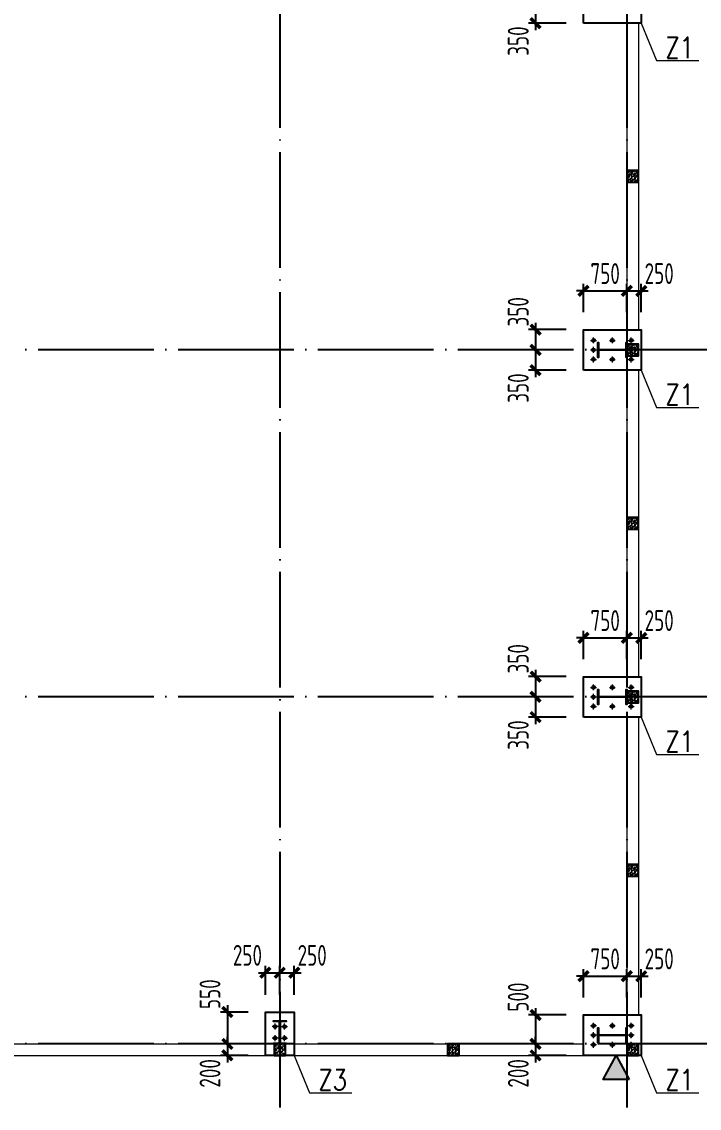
# Model space of a CAD drawing. Extents: x -1389621 to 57380, y -92505 to 283644.
# Drawn here: x -420404 to -408690, y 75953 to 94742 of the extents above; entities that cross this region are included whole.
import ezdxf
from ezdxf.enums import TextEntityAlignment as Align

# ---------------------------------------------------------------- set-up
doc = ezdxf.new("R2010")
doc.units = 0
doc.header["$LTSCALE"] = 100
doc.header["$MEASUREMENT"] = 0
doc.linetypes.add('CENTERX2', pattern=[101.6, 63.5, -12.7, 12.7, -12.7])
doc.linetypes.add('DOTE', pattern=[2.42, 2, -0.2, 0.02, -0.2])
doc.layers.get('0').update_dxf_attribs({"linetype": 'CONTINUOUS'})
doc.layers.get('Defpoints').update_dxf_attribs({"linetype": 'CONTINUOUS'})
for name, color, linetype in [('11000', 4, 'CONTINUOUS'), ('52', 2, 'CONTINUOUS'), ('708', 2, 'CONTINUOUS'), ('DIM', 3, 'CONTINUOUS'), ('DOTE', 1, 'DOTE'), ('PUB_DIM', 3, 'CONTINUOUS'), ('基础', 41, 'CONTINUOUS'), ('柱子', 3, 'CONTINUOUS'), ('短柱', 2, 'CONTINUOUS')]:
    doc.layers.add(name, color=color, linetype=linetype)
for name, color, linetype, lineweight in [('HATCH', 254, 'CONTINUOUS', 0), ('PUB_TEXT', 7, 'CONTINUOUS', 15), ('轴线', 1, 'CENTERX2', 13)]:
    doc.layers.add(name, color=color, linetype=linetype, lineweight=lineweight)
doc.styles.add('hztxt', font='txt', dxfattribs={"width": 0.7, "height": 10, "bigfont": 'hztxt.shx'})
doc.styles.add('TSSD_Dimension', font='tssdeng.shx', dxfattribs={"width": 0.7, "bigfont": 'hztxt.shx'})
doc.dimstyles.new('TSSD_100_100', dxfattribs={"dimtxt": 300, "dimasz": 100, "dimexe": 100, "dimexo": 250, "dimgap": 100, "dimtad": 1, "dimdec": 0, "dimzin": 0, "dimdsep": 46, "dimtxsty": 'TSSD_Dimension', "dimblk": 'ARCHTICK', "dimblk1": 'ARCHTICK', "dimblk2": 'ARCHTICK', "dimcen": 0, "dimdle": 100, "dimclrt": 7, "dimadec": 0, "dimazin": 0, "dimtfac": 1, "dimtdec": 0, "dimtix": 1, "dimtmove": 2, "dimatfit": 3, "dimfxl": 0, "dimtolj": 1, "dimtzin": 0, "dimarcsym": 0})

# ---------------------------------------------------------------- blocks, each defined once
blk = doc.blocks.new('A$C79C65598')
at = {"layer": 'HATCH'}
h = blk.add_hatch(dxfattribs=at)
h.set_pattern_fill('ARMORED', color=256, scale=10, style=0)
h.set_pattern_definition([(50, (662996.94, 48026.137), (71.726018, -6.2752135), [7.5, -82.5]), (355, (662996.94, 48026.14), (-13.875133, 75.219213), [6, -66]), (100.4514, (663002.915, 48025.614), (57.850938, 68.943954), [6.374019, -70.114211]), (46.1842, (662996.94, 48046.14), (106.724105, -16.551901), [11.25, -123.75]), (96.6356, (663005.83, 48044.76), (93.46627, 97.411787), [9.561029, -105.1713]), (351.1842, (662996.94, 48046.14), (93.466195, 97.41186), [9, -99]), (21, (663006.94, 48041.137), (59.690705, -40.261889), [7.5, -82.5]), (326, (663006.94, 48041.14), (24.331533, 72.5150045), [6, -66]), (71.4514, (663011.91, 48037.78), (84.022263, 32.25305), [6.374019, -70.114211]), (37.5, (662996.938, 48026.137), (1.2159855, 33.2893854), [0, -65.2, 0, -67, 0, -66.25]), (7.5, (662996.938, 48026.137), (26.3069537, 39.4411712), [0, -38.2, 0, -63.7, 0, -25.25]), (327.5, (662974.638, 48026.137), (53.3822436, -2.2554872), [0, -25, 0, -78, 0, -103.5]), (317.5, (662964.64, 48026.137), (58.318617, 10.0104982), [0, -32.5, 0, -51.8, 0, -73.5]), (45, (662996.94, 48026.137), (-35.355339, 35.355339), [])])
h.paths.add_polyline_path([(35800, 15100), (36000, 15100), (36000, 15300), (35800, 15300)])
h = blk.add_hatch(dxfattribs=at)
h.set_pattern_fill('ARMORED', color=256, scale=10, style=0)
h.set_pattern_definition([(50, (662996.94, 45026.137), (71.726018, -6.2752135), [7.5, -82.5]), (355, (662996.94, 45026.14), (-13.875133, 75.219213), [6, -66]), (100.4514, (663002.915, 45025.614), (57.850938, 68.943954), [6.374019, -70.114211]), (46.1842, (662996.94, 45046.14), (106.724105, -16.551901), [11.25, -123.75]), (96.6356, (663005.83, 45044.76), (93.46627, 97.411787), [9.561029, -105.1713]), (351.1842, (662996.94, 45046.14), (93.466195, 97.41186), [9, -99]), (21, (663006.94, 45041.137), (59.690705, -40.261889), [7.5, -82.5]), (326, (663006.94, 45041.14), (24.331533, 72.5150045), [6, -66]), (71.4514, (663011.91, 45037.78), (84.022263, 32.25305), [6.374019, -70.114211]), (37.5, (662996.938, 45026.137), (1.2159855, 33.2893854), [0, -65.2, 0, -67, 0, -66.25]), (7.5, (662996.938, 45026.137), (26.3069537, 39.4411712), [0, -38.2, 0, -63.7, 0, -25.25]), (327.5, (662974.638, 45026.137), (53.3822436, -2.2554872), [0, -25, 0, -78, 0, -103.5]), (317.5, (662964.64, 45026.137), (58.318617, 10.0104982), [0, -32.5, 0, -51.8, 0, -73.5]), (45, (662996.94, 45026.137), (-35.355339, 35.355339), [])])
h.paths.add_polyline_path([(35800, 12100), (36000, 12100), (36000, 12300), (35800, 12300)])
h = blk.add_hatch(dxfattribs=at)
h.set_pattern_fill('ARMORED', color=256, scale=10, style=0)
h.set_pattern_definition([(50, (662996.94, 42026.137), (71.726018, -6.2752135), [7.5, -82.5]), (355, (662996.94, 42026.14), (-13.875133, 75.219213), [6, -66]), (100.4514, (663002.915, 42025.614), (57.850938, 68.943954), [6.374019, -70.114211]), (46.1842, (662996.94, 42046.14), (106.724105, -16.551901), [11.25, -123.75]), (96.6356, (663005.83, 42044.76), (93.46627, 97.411787), [9.561029, -105.1713]), (351.1842, (662996.94, 42046.14), (93.466195, 97.41186), [9, -99]), (21, (663006.94, 42041.137), (59.690705, -40.261889), [7.5, -82.5]), (326, (663006.94, 42041.14), (24.331533, 72.5150045), [6, -66]), (71.4514, (663011.91, 42037.78), (84.022263, 32.25305), [6.374019, -70.114211]), (37.5, (662996.938, 42026.137), (1.2159855, 33.2893854), [0, -65.2, 0, -67, 0, -66.25]), (7.5, (662996.938, 42026.137), (26.3069537, 39.4411712), [0, -38.2, 0, -63.7, 0, -25.25]), (327.5, (662974.638, 42026.137), (53.3822436, -2.2554872), [0, -25, 0, -78, 0, -103.5]), (317.5, (662964.64, 42026.137), (58.318617, 10.0104982), [0, -32.5, 0, -51.8, 0, -73.5]), (45, (662996.94, 42026.137), (-35.355339, 35.355339), [])])
h.paths.add_polyline_path([(35800, 9100), (36000, 9100), (36000, 9300), (35800, 9300)])
h = blk.add_hatch(dxfattribs=at)
h.set_pattern_fill('ARMORED', color=256, scale=10, style=0)
h.set_pattern_definition([(50, (662996.94, 39026.137), (71.726018, -6.2752135), [7.5, -82.5]), (355, (662996.94, 39026.14), (-13.875133, 75.219213), [6, -66]), (100.4514, (663002.915, 39025.614), (57.850938, 68.943954), [6.374019, -70.114211]), (46.1842, (662996.94, 39046.14), (106.724105, -16.551901), [11.25, -123.75]), (96.6356, (663005.83, 39044.76), (93.46627, 97.411787), [9.561029, -105.1713]), (351.1842, (662996.94, 39046.14), (93.466195, 97.41186), [9, -99]), (21, (663006.94, 39041.137), (59.690705, -40.261889), [7.5, -82.5]), (326, (663006.94, 39041.14), (24.331533, 72.5150045), [6, -66]), (71.4514, (663011.91, 39037.78), (84.022263, 32.25305), [6.374019, -70.114211]), (37.5, (662996.938, 39026.137), (1.2159855, 33.2893854), [0, -65.2, 0, -67, 0, -66.25]), (7.5, (662996.938, 39026.137), (26.3069537, 39.4411712), [0, -38.2, 0, -63.7, 0, -25.25]), (327.5, (662974.638, 39026.137), (53.3822436, -2.2554872), [0, -25, 0, -78, 0, -103.5]), (317.5, (662964.64, 39026.137), (58.318617, 10.0104982), [0, -32.5, 0, -51.8, 0, -73.5]), (45, (662996.94, 39026.137), (-35.355339, 35.355339), [])])
h.paths.add_polyline_path([(35800, 6100), (36000, 6100), (36000, 6300), (35800, 6300)])
h = blk.add_hatch(dxfattribs=at)
h.set_pattern_fill('ARMORED', color=256, scale=10, style=0)
h.set_pattern_definition([(50, (662996.94, 36026.137), (71.726018, -6.2752135), [7.5, -82.5]), (355, (662996.94, 36026.14), (-13.875133, 75.219213), [6, -66]), (100.4514, (663002.915, 36025.614), (57.850938, 68.943954), [6.374019, -70.114211]), (46.1842, (662996.94, 36046.14), (106.724105, -16.551901), [11.25, -123.75]), (96.6356, (663005.83, 36044.76), (93.46627, 97.411787), [9.561029, -105.1713]), (351.1842, (662996.94, 36046.14), (93.466195, 97.41186), [9, -99]), (21, (663006.94, 36041.137), (59.690705, -40.261889), [7.5, -82.5]), (326, (663006.94, 36041.14), (24.331533, 72.5150045), [6, -66]), (71.4514, (663011.91, 36037.78), (84.022263, 32.25305), [6.374019, -70.114211]), (37.5, (662996.938, 36026.137), (1.2159855, 33.2893854), [0, -65.2, 0, -67, 0, -66.25]), (7.5, (662996.938, 36026.137), (26.3069537, 39.4411712), [0, -38.2, 0, -63.7, 0, -25.25]), (327.5, (662974.638, 36026.137), (53.3822436, -2.2554872), [0, -25, 0, -78, 0, -103.5]), (317.5, (662964.64, 36026.137), (58.318617, 10.0104982), [0, -32.5, 0, -51.8, 0, -73.5]), (45, (662996.94, 36026.137), (-35.355339, 35.355339), [])])
h.paths.add_polyline_path([(35800, 3100), (36000, 3100), (36000, 3300), (35800, 3300)])
h = blk.add_hatch(dxfattribs=at)
h.set_pattern_fill('ARMORED', color=256, scale=10, style=0)
h.set_pattern_definition([(50, (656896.94, 32926.137), (71.726018, -6.2752135), [7.5, -82.5]), (355, (656896.94, 32926.14), (-13.875133, 75.219213), [6, -66]), (100.4514, (656902.915, 32925.614), (57.850938, 68.943954), [6.374019, -70.114211]), (46.1842, (656896.94, 32946.14), (106.724105, -16.551901), [11.25, -123.75]), (96.6356, (656905.83, 32944.76), (93.46627, 97.411787), [9.561029, -105.1713]), (351.1842, (656896.94, 32946.14), (93.466195, 97.41186), [9, -99]), (21, (656906.94, 32941.137), (59.690705, -40.261889), [7.5, -82.5]), (326, (656906.94, 32941.14), (24.331533, 72.5150045), [6, -66]), (71.4514, (656911.91, 32937.78), (84.022263, 32.25305), [6.374019, -70.114211]), (37.5, (656896.938, 32926.137), (1.2159855, 33.2893854), [0, -65.2, 0, -67, 0, -66.25]), (7.5, (656896.938, 32926.137), (26.3069537, 39.4411712), [0, -38.2, 0, -63.7, 0, -25.25]), (327.5, (656874.638, 32926.137), (53.3822436, -2.2554872), [0, -25, 0, -78, 0, -103.5]), (317.5, (656864.64, 32926.137), (58.318617, 10.0104982), [0, -32.5, 0, -51.8, 0, -73.5]), (45, (656896.94, 32926.137), (-35.355339, 35.355339), [])])
h.paths.add_polyline_path([(29700, 0), (29900, 0), (29900, 200), (29700, 200)])
h = blk.add_hatch(dxfattribs=at)
h.set_pattern_fill('ARMORED', color=256, scale=10, style=0)
h.set_pattern_definition([(50, (659896.94, 32926.137), (71.726018, -6.2752135), [7.5, -82.5]), (355, (659896.94, 32926.14), (-13.875133, 75.219213), [6, -66]), (100.4514, (659902.915, 32925.614), (57.850938, 68.943954), [6.374019, -70.114211]), (46.1842, (659896.94, 32946.14), (106.724105, -16.551901), [11.25, -123.75]), (96.6356, (659905.83, 32944.76), (93.46627, 97.411787), [9.561029, -105.1713]), (351.1842, (659896.94, 32946.14), (93.466195, 97.41186), [9, -99]), (21, (659906.94, 32941.137), (59.690705, -40.261889), [7.5, -82.5]), (326, (659906.94, 32941.14), (24.331533, 72.5150045), [6, -66]), (71.4514, (659911.91, 32937.78), (84.022263, 32.25305), [6.374019, -70.114211]), (37.5, (659896.938, 32926.137), (1.2159855, 33.2893854), [0, -65.2, 0, -67, 0, -66.25]), (7.5, (659896.938, 32926.137), (26.3069537, 39.4411712), [0, -38.2, 0, -63.7, 0, -25.25]), (327.5, (659874.638, 32926.137), (53.3822436, -2.2554872), [0, -25, 0, -78, 0, -103.5]), (317.5, (659864.64, 32926.137), (58.318617, 10.0104982), [0, -32.5, 0, -51.8, 0, -73.5]), (45, (659896.94, 32926.137), (-35.355339, 35.355339), [])])
h.paths.add_polyline_path([(32700, 0), (32900, 0), (32900, 200), (32700, 200)])
h = blk.add_hatch(dxfattribs=at)
h.set_pattern_fill('ARMORED', color=256, scale=10, style=0)
h.set_pattern_definition([(50, (662996.94, 32926.137), (71.726018, -6.2752135), [7.5, -82.5]), (355, (662996.94, 32926.14), (-13.875133, 75.219213), [6, -66]), (100.4514, (663002.915, 32925.614), (57.850938, 68.943954), [6.374019, -70.114211]), (46.1842, (662996.94, 32946.14), (106.724105, -16.551901), [11.25, -123.75]), (96.6356, (663005.83, 32944.76), (93.46627, 97.411787), [9.561029, -105.1713]), (351.1842, (662996.94, 32946.14), (93.466195, 97.41186), [9, -99]), (21, (663006.94, 32941.137), (59.690705, -40.261889), [7.5, -82.5]), (326, (663006.94, 32941.14), (24.331533, 72.5150045), [6, -66]), (71.4514, (663011.91, 32937.78), (84.022263, 32.25305), [6.374019, -70.114211]), (37.5, (662996.938, 32926.137), (1.2159855, 33.2893854), [0, -65.2, 0, -67, 0, -66.25]), (7.5, (662996.938, 32926.137), (26.3069537, 39.4411712), [0, -38.2, 0, -63.7, 0, -25.25]), (327.5, (662974.638, 32926.137), (53.3822436, -2.2554872), [0, -25, 0, -78, 0, -103.5]), (317.5, (662964.64, 32926.137), (58.318617, 10.0104982), [0, -32.5, 0, -51.8, 0, -73.5]), (45, (662996.94, 32926.137), (-35.355339, 35.355339), [])])
h.paths.add_polyline_path([(35800, 0), (36000, 0), (36000, 200), (35800, 200)])
at = {"layer": '708'}
for points in [[(35800, 15100), (36000, 15100), (36000, 15300), (35800, 15300)], [(35800, 12100), (36000, 12100), (36000, 12300), (35800, 12300)], [(35800, 9100), (36000, 9100), (36000, 9300), (35800, 9300)], [(35800, 6100), (36000, 6100), (36000, 6300), (35800, 6300)], [(35800, 3100), (36000, 3100), (36000, 3300), (35800, 3300)], [(29700, 0), (29900, 0), (29900, 200), (29700, 200)], [(32700, 0), (32900, 0), (32900, 200), (32700, 200)], [(35800, 0), (36000, 0), (36000, 200), (35800, 200)]]:
    blk.add_lwpolyline(points, close=True, dxfattribs=at)
blk = doc.blocks.new('_ArchTick')
at = {"color": 0, "linetype": 'ByBlock'}
blk.add_lwpolyline([(-0.71, -0.71, 0.5, 0.5, 0), (0.71, 0.71, 0.5, 0.5, 0)], format="xyseb", dxfattribs=at)
blk = doc.blocks.new('*D1902')
at = {"layer": 'Defpoints', "color": 0, "ltscale": 100}
for p in [(-416192, 77617), (-416849, 77067), (-416192, 77067)]:
    blk.add_point(p, dxfattribs=at)
at = {"layer": 'DIM', "color": 0, "lineweight": -2, "ltscale": 100}
for p, q in [((-416492, 77617), (-416969, 77617)), ((-416849, 77737), (-416849, 76947)), ((-416492, 77067), (-416969, 77067))]:
    blk.add_line(p, q, dxfattribs=at)
at = {"layer": 'DIM', "color": 0, "lineweight": -2, "ltscale": 100, "xscale": 120, "yscale": 120, "zscale": 120}
for p, rotation in [((-416849, 77617), 90), ((-416849, 77067), 270)]:
    blk.add_blockref('_ArchTick', p, dxfattribs=dict(at, rotation=rotation))
at = {"layer": 'DIM', "color": 7, "ltscale": 100, "insert": (-417149, 77926), "char_height": 360, "attachment_point": 5, "rotation": 90, "style": 'TSSD_Dimension'}
blk.add_mtext('\\A1;550', dxfattribs=at)
blk = doc.blocks.new('*D1903')
at = {"layer": 'Defpoints', "color": 0, "ltscale": 100}
for p in [(-415692, 78298), (-415942, 77617), (-415692, 77617)]:
    blk.add_point(p, dxfattribs=at)
at = {"layer": 'DIM', "color": 0, "lineweight": -2, "ltscale": 100}
for p, q in [((-415942, 77917), (-415942, 78418)), ((-415692, 77917), (-415692, 78418)), ((-416062, 78298), (-415572, 78298))]:
    blk.add_line(p, q, dxfattribs=at)
at = {"layer": 'DIM', "color": 0, "lineweight": -2, "ltscale": 100, "xscale": 120, "yscale": 120, "zscale": 120, "rotation": 180}
blk.add_blockref('_ArchTick', (-415942, 78298), dxfattribs=at)
at = {"layer": 'DIM', "color": 0, "lineweight": -2, "ltscale": 100, "xscale": 120, "yscale": 120, "zscale": 120}
blk.add_blockref('_ArchTick', (-415692, 78298), dxfattribs=at)
at = {"layer": 'DIM', "color": 7, "ltscale": 100, "insert": (-415383, 78598), "char_height": 360, "attachment_point": 5, "style": 'TSSD_Dimension'}
blk.add_mtext('\\A1;250', dxfattribs=at)
blk = doc.blocks.new('*D1904')
at = {"layer": 'Defpoints', "color": 0, "ltscale": 100}
for p in [(-415942, 78298), (-416192, 77617), (-415942, 77617)]:
    blk.add_point(p, dxfattribs=at)
at = {"layer": 'DIM', "color": 0, "lineweight": -2, "ltscale": 100}
for p, q in [((-416192, 77917), (-416192, 78418)), ((-415942, 77917), (-415942, 78418)), ((-416312, 78298), (-415822, 78298))]:
    blk.add_line(p, q, dxfattribs=at)
at = {"layer": 'DIM', "color": 0, "lineweight": -2, "ltscale": 100, "xscale": 120, "yscale": 120, "zscale": 120, "rotation": 180}
blk.add_blockref('_ArchTick', (-416192, 78298), dxfattribs=at)
at = {"layer": 'DIM', "color": 0, "lineweight": -2, "ltscale": 100, "xscale": 120, "yscale": 120, "zscale": 120}
blk.add_blockref('_ArchTick', (-415942, 78298), dxfattribs=at)
at = {"layer": 'DIM', "color": 7, "ltscale": 100, "insert": (-416502, 78598), "char_height": 360, "attachment_point": 5, "style": 'TSSD_Dimension'}
blk.add_mtext('\\A1;250', dxfattribs=at)
blk = doc.blocks.new('*D1905')
at = {"layer": 'Defpoints', "color": 0, "ltscale": 100}
for p in [(-416192, 77067), (-416849, 76867), (-416192, 76867)]:
    blk.add_point(p, dxfattribs=at)
at = {"layer": 'DIM', "color": 0, "lineweight": -2, "ltscale": 100}
for p, q in [((-416492, 77067), (-416969, 77067)), ((-416849, 77067), (-416849, 77187)), ((-416849, 77067), (-416849, 76867)), ((-416492, 76867), (-416969, 76867)), ((-416849, 76867), (-416849, 76747))]:
    blk.add_line(p, q, dxfattribs=at)
at = {"layer": 'DIM', "color": 0, "lineweight": -2, "ltscale": 100, "xscale": 120, "yscale": 120, "zscale": 120}
for p, rotation in [((-416849, 77067), 270), ((-416849, 76867), 90)]:
    blk.add_blockref('_ArchTick', p, dxfattribs=dict(at, rotation=rotation))
at = {"layer": 'DIM', "color": 7, "ltscale": 100, "insert": (-417149, 76557), "char_height": 360, "attachment_point": 5, "rotation": 90, "style": 'TSSD_Dimension'}
blk.add_mtext('\\A1;200', dxfattribs=at)
blk = doc.blocks.new('*D1906')
at = {"layer": 'Defpoints', "color": 0, "ltscale": 100}
for p in [(-410692, 77567), (-411520, 77067), (-410692, 77067)]:
    blk.add_point(p, dxfattribs=at)
at = {"layer": 'DIM', "color": 0, "lineweight": -2, "ltscale": 100}
for p, q in [((-411520, 77687), (-411520, 76947)), ((-410992, 77567), (-411640, 77567)), ((-410992, 77067), (-411640, 77067))]:
    blk.add_line(p, q, dxfattribs=at)
at = {"layer": 'DIM', "color": 0, "lineweight": -2, "ltscale": 100, "xscale": 120, "yscale": 120, "zscale": 120}
for p, rotation in [((-411520, 77567), 90), ((-411520, 77067), 270)]:
    blk.add_blockref('_ArchTick', p, dxfattribs=dict(at, rotation=rotation))
at = {"layer": 'DIM', "color": 7, "ltscale": 100, "insert": (-411820, 77876), "char_height": 360, "attachment_point": 5, "rotation": 90, "style": 'TSSD_Dimension'}
blk.add_mtext('\\A1;500', dxfattribs=at)
blk = doc.blocks.new('*D1907')
at = {"layer": 'Defpoints', "color": 0, "ltscale": 100}
for p in [(-409692, 78237), (-409942, 77567), (-409692, 77567)]:
    blk.add_point(p, dxfattribs=at)
at = {"layer": 'DIM', "color": 0, "lineweight": -2, "ltscale": 100}
for p, q in [((-409942, 77867), (-409942, 78357)), ((-409692, 77867), (-409692, 78357)), ((-410062, 78237), (-409572, 78237))]:
    blk.add_line(p, q, dxfattribs=at)
at = {"layer": 'DIM', "color": 0, "lineweight": -2, "ltscale": 100, "xscale": 120, "yscale": 120, "zscale": 120, "rotation": 180}
blk.add_blockref('_ArchTick', (-409942, 78237), dxfattribs=at)
at = {"layer": 'DIM', "color": 0, "lineweight": -2, "ltscale": 100, "xscale": 120, "yscale": 120, "zscale": 120}
blk.add_blockref('_ArchTick', (-409692, 78237), dxfattribs=at)
at = {"layer": 'DIM', "color": 7, "ltscale": 100, "insert": (-409383, 78537), "char_height": 360, "attachment_point": 5, "style": 'TSSD_Dimension'}
blk.add_mtext('\\A1;250', dxfattribs=at)
blk = doc.blocks.new('*D1908')
at = {"layer": 'Defpoints', "color": 0, "ltscale": 100}
for p in [(-409942, 78237), (-410692, 77567), (-409942, 77567)]:
    blk.add_point(p, dxfattribs=at)
at = {"layer": 'DIM', "color": 0, "lineweight": -2, "ltscale": 100}
for p, q in [((-410692, 77867), (-410692, 78357)), ((-409942, 77867), (-409942, 78357)), ((-410692, 78237), (-410812, 78237)), ((-410692, 78237), (-409942, 78237)), ((-409942, 78237), (-409822, 78237))]:
    blk.add_line(p, q, dxfattribs=at)
at = {"layer": 'DIM', "color": 0, "lineweight": -2, "ltscale": 100, "xscale": 120, "yscale": 120, "zscale": 120}
blk.add_blockref('_ArchTick', (-410692, 78237), dxfattribs=at)
at = {"layer": 'DIM', "color": 0, "lineweight": -2, "ltscale": 100, "xscale": 120, "yscale": 120, "zscale": 120, "rotation": 180}
blk.add_blockref('_ArchTick', (-409942, 78237), dxfattribs=at)
at = {"layer": 'DIM', "color": 7, "ltscale": 100, "insert": (-410317, 78537), "char_height": 360, "attachment_point": 5, "style": 'TSSD_Dimension'}
blk.add_mtext('\\A1;750', dxfattribs=at)
blk = doc.blocks.new('*D1909')
at = {"layer": 'Defpoints', "color": 0, "ltscale": 100}
for p in [(-410692, 77067), (-411520, 76867), (-410692, 76867)]:
    blk.add_point(p, dxfattribs=at)
at = {"layer": 'DIM', "color": 0, "lineweight": -2, "ltscale": 100}
for p, q in [((-410992, 77067), (-411640, 77067)), ((-411520, 77067), (-411520, 77187)), ((-411520, 77067), (-411520, 76867)), ((-410992, 76867), (-411640, 76867)), ((-411520, 76867), (-411520, 76747))]:
    blk.add_line(p, q, dxfattribs=at)
at = {"layer": 'DIM', "color": 0, "lineweight": -2, "ltscale": 100, "xscale": 120, "yscale": 120, "zscale": 120}
for p, rotation in [((-411520, 77067), 270), ((-411520, 76867), 90)]:
    blk.add_blockref('_ArchTick', p, dxfattribs=dict(at, rotation=rotation))
at = {"layer": 'DIM', "color": 7, "ltscale": 100, "insert": (-411820, 76557), "char_height": 360, "attachment_point": 5, "rotation": 90, "style": 'TSSD_Dimension'}
blk.add_mtext('\\A1;200', dxfattribs=at)
blk = doc.blocks.new('*D1910')
at = {"layer": 'Defpoints', "color": 0, "ltscale": 100}
for p in [(-410692, 83417), (-411520, 83067), (-410692, 83067)]:
    blk.add_point(p, dxfattribs=at)
at = {"layer": 'DIM', "color": 0, "lineweight": -2, "ltscale": 100}
for p, q in [((-411520, 83537), (-411520, 82947)), ((-410992, 83417), (-411640, 83417)), ((-410992, 83067), (-411640, 83067))]:
    blk.add_line(p, q, dxfattribs=at)
at = {"layer": 'DIM', "color": 0, "lineweight": -2, "ltscale": 100, "xscale": 120, "yscale": 120, "zscale": 120}
for p, rotation in [((-411520, 83417), 90), ((-411520, 83067), 270)]:
    blk.add_blockref('_ArchTick', p, dxfattribs=dict(at, rotation=rotation))
at = {"layer": 'DIM', "color": 7, "ltscale": 100, "insert": (-411820, 83726), "char_height": 360, "attachment_point": 5, "rotation": 90, "style": 'TSSD_Dimension'}
blk.add_mtext('\\A1;350', dxfattribs=at)
blk = doc.blocks.new('*D1911')
at = {"layer": 'Defpoints', "color": 0, "ltscale": 100}
for p in [(-409692, 84087), (-409942, 83417), (-409692, 83417)]:
    blk.add_point(p, dxfattribs=at)
at = {"layer": 'DIM', "color": 0, "lineweight": -2, "ltscale": 100}
for p, q in [((-409942, 83717), (-409942, 84207)), ((-409692, 83717), (-409692, 84207)), ((-410062, 84087), (-409572, 84087))]:
    blk.add_line(p, q, dxfattribs=at)
at = {"layer": 'DIM', "color": 0, "lineweight": -2, "ltscale": 100, "xscale": 120, "yscale": 120, "zscale": 120, "rotation": 180}
blk.add_blockref('_ArchTick', (-409942, 84087), dxfattribs=at)
at = {"layer": 'DIM', "color": 0, "lineweight": -2, "ltscale": 100, "xscale": 120, "yscale": 120, "zscale": 120}
blk.add_blockref('_ArchTick', (-409692, 84087), dxfattribs=at)
at = {"layer": 'DIM', "color": 7, "ltscale": 100, "insert": (-409383, 84387), "char_height": 360, "attachment_point": 5, "style": 'TSSD_Dimension'}
blk.add_mtext('\\A1;250', dxfattribs=at)
blk = doc.blocks.new('*D1912')
at = {"layer": 'Defpoints', "color": 0, "ltscale": 100}
for p in [(-409942, 84087), (-410692, 83417), (-409942, 83417)]:
    blk.add_point(p, dxfattribs=at)
at = {"layer": 'DIM', "color": 0, "lineweight": -2, "ltscale": 100}
for p, q in [((-410692, 83717), (-410692, 84207)), ((-409942, 83717), (-409942, 84207)), ((-410692, 84087), (-410812, 84087)), ((-410692, 84087), (-409942, 84087)), ((-409942, 84087), (-409822, 84087))]:
    blk.add_line(p, q, dxfattribs=at)
at = {"layer": 'DIM', "color": 0, "lineweight": -2, "ltscale": 100, "xscale": 120, "yscale": 120, "zscale": 120}
blk.add_blockref('_ArchTick', (-410692, 84087), dxfattribs=at)
at = {"layer": 'DIM', "color": 0, "lineweight": -2, "ltscale": 100, "xscale": 120, "yscale": 120, "zscale": 120, "rotation": 180}
blk.add_blockref('_ArchTick', (-409942, 84087), dxfattribs=at)
at = {"layer": 'DIM', "color": 7, "ltscale": 100, "insert": (-410317, 84387), "char_height": 360, "attachment_point": 5, "style": 'TSSD_Dimension'}
blk.add_mtext('\\A1;750', dxfattribs=at)
blk = doc.blocks.new('*D1913')
at = {"layer": 'Defpoints', "color": 0, "ltscale": 100}
for p in [(-410692, 83067), (-411520, 82717), (-410692, 82717)]:
    blk.add_point(p, dxfattribs=at)
at = {"layer": 'DIM', "color": 0, "lineweight": -2, "ltscale": 100}
for p, q in [((-410992, 83067), (-411640, 83067)), ((-411520, 83187), (-411520, 82597)), ((-410992, 82717), (-411640, 82717))]:
    blk.add_line(p, q, dxfattribs=at)
at = {"layer": 'DIM', "color": 0, "lineweight": -2, "ltscale": 100, "xscale": 120, "yscale": 120, "zscale": 120}
for p, rotation in [((-411520, 83067), 90), ((-411520, 82717), 270)]:
    blk.add_blockref('_ArchTick', p, dxfattribs=dict(at, rotation=rotation))
at = {"layer": 'DIM', "color": 7, "ltscale": 100, "insert": (-411820, 82407), "char_height": 360, "attachment_point": 5, "rotation": 90, "style": 'TSSD_Dimension'}
blk.add_mtext('\\A1;350', dxfattribs=at)
blk = doc.blocks.new('*D1914')
at = {"layer": 'Defpoints', "color": 0, "ltscale": 100}
for p in [(-410692, 89417), (-411520, 89067), (-410692, 89067)]:
    blk.add_point(p, dxfattribs=at)
at = {"layer": 'DIM', "color": 0, "lineweight": -2, "ltscale": 100}
for p, q in [((-411520, 89537), (-411520, 88947)), ((-410992, 89417), (-411640, 89417)), ((-410992, 89067), (-411640, 89067))]:
    blk.add_line(p, q, dxfattribs=at)
at = {"layer": 'DIM', "color": 0, "lineweight": -2, "ltscale": 100, "xscale": 120, "yscale": 120, "zscale": 120}
for p, rotation in [((-411520, 89417), 90), ((-411520, 89067), 270)]:
    blk.add_blockref('_ArchTick', p, dxfattribs=dict(at, rotation=rotation))
at = {"layer": 'DIM', "color": 7, "ltscale": 100, "insert": (-411820, 89726), "char_height": 360, "attachment_point": 5, "rotation": 90, "style": 'TSSD_Dimension'}
blk.add_mtext('\\A1;350', dxfattribs=at)
blk = doc.blocks.new('*D1915')
at = {"layer": 'Defpoints', "color": 0, "ltscale": 100}
for p in [(-409692, 90087), (-409942, 89417), (-409692, 89417)]:
    blk.add_point(p, dxfattribs=at)
at = {"layer": 'DIM', "color": 0, "lineweight": -2, "ltscale": 100}
for p, q in [((-409942, 89717), (-409942, 90207)), ((-409692, 89717), (-409692, 90207)), ((-410062, 90087), (-409572, 90087))]:
    blk.add_line(p, q, dxfattribs=at)
at = {"layer": 'DIM', "color": 0, "lineweight": -2, "ltscale": 100, "xscale": 120, "yscale": 120, "zscale": 120, "rotation": 180}
blk.add_blockref('_ArchTick', (-409942, 90087), dxfattribs=at)
at = {"layer": 'DIM', "color": 0, "lineweight": -2, "ltscale": 100, "xscale": 120, "yscale": 120, "zscale": 120}
blk.add_blockref('_ArchTick', (-409692, 90087), dxfattribs=at)
at = {"layer": 'DIM', "color": 7, "ltscale": 100, "insert": (-409383, 90387), "char_height": 360, "attachment_point": 5, "style": 'TSSD_Dimension'}
blk.add_mtext('\\A1;250', dxfattribs=at)
blk = doc.blocks.new('*D1916')
at = {"layer": 'Defpoints', "color": 0, "ltscale": 100}
for p in [(-409942, 90087), (-410692, 89417), (-409942, 89417)]:
    blk.add_point(p, dxfattribs=at)
at = {"layer": 'DIM', "color": 0, "lineweight": -2, "ltscale": 100}
for p, q in [((-410692, 89717), (-410692, 90207)), ((-409942, 89717), (-409942, 90207)), ((-410692, 90087), (-410812, 90087)), ((-410692, 90087), (-409942, 90087)), ((-409942, 90087), (-409822, 90087))]:
    blk.add_line(p, q, dxfattribs=at)
at = {"layer": 'DIM', "color": 0, "lineweight": -2, "ltscale": 100, "xscale": 120, "yscale": 120, "zscale": 120}
blk.add_blockref('_ArchTick', (-410692, 90087), dxfattribs=at)
at = {"layer": 'DIM', "color": 0, "lineweight": -2, "ltscale": 100, "xscale": 120, "yscale": 120, "zscale": 120, "rotation": 180}
blk.add_blockref('_ArchTick', (-409942, 90087), dxfattribs=at)
at = {"layer": 'DIM', "color": 7, "ltscale": 100, "insert": (-410317, 90387), "char_height": 360, "attachment_point": 5, "style": 'TSSD_Dimension'}
blk.add_mtext('\\A1;750', dxfattribs=at)
blk = doc.blocks.new('*D1917')
at = {"layer": 'Defpoints', "color": 0, "ltscale": 100}
for p in [(-410692, 89067), (-411520, 88717), (-410692, 88717)]:
    blk.add_point(p, dxfattribs=at)
at = {"layer": 'DIM', "color": 0, "lineweight": -2, "ltscale": 100}
for p, q in [((-410992, 89067), (-411640, 89067)), ((-411520, 89187), (-411520, 88597)), ((-410992, 88717), (-411640, 88717))]:
    blk.add_line(p, q, dxfattribs=at)
at = {"layer": 'DIM', "color": 0, "lineweight": -2, "ltscale": 100, "xscale": 120, "yscale": 120, "zscale": 120}
for p, rotation in [((-411520, 89067), 90), ((-411520, 88717), 270)]:
    blk.add_blockref('_ArchTick', p, dxfattribs=dict(at, rotation=rotation))
at = {"layer": 'DIM', "color": 7, "ltscale": 100, "insert": (-411820, 88407), "char_height": 360, "attachment_point": 5, "rotation": 90, "style": 'TSSD_Dimension'}
blk.add_mtext('\\A1;350', dxfattribs=at)
blk = doc.blocks.new('*D1921')
at = {"layer": 'Defpoints', "color": 0, "ltscale": 100}
for p in [(-410692, 95067), (-411520, 94717), (-410692, 94717)]:
    blk.add_point(p, dxfattribs=at)
at = {"layer": 'DIM', "color": 0, "lineweight": -2, "ltscale": 100}
for p, q in [((-411520, 95187), (-411520, 94597)), ((-410992, 95067), (-411640, 95067)), ((-410992, 94717), (-411640, 94717))]:
    blk.add_line(p, q, dxfattribs=at)
at = {"layer": 'DIM', "color": 0, "lineweight": -2, "ltscale": 100, "xscale": 120, "yscale": 120, "zscale": 120}
for p, rotation in [((-411520, 95067), 90), ((-411520, 94717), 270)]:
    blk.add_blockref('_ArchTick', p, dxfattribs=dict(at, rotation=rotation))
at = {"layer": 'DIM', "color": 7, "ltscale": 100, "insert": (-411820, 94407), "char_height": 360, "attachment_point": 5, "rotation": 90, "style": 'TSSD_Dimension'}
blk.add_mtext('\\A1;350', dxfattribs=at)

msp = doc.modelspace()

# ---------------------------------------------------------------- hatches: boundary and pattern name
h = msp.add_hatch(color=256)
edge = h.paths.add_edge_path()
edge.add_arc((-410517.342, 89231.574), 26, 0, 360)
h = msp.add_hatch(color=256)
edge = h.paths.add_edge_path()
edge.add_arc((-410192.342, 89231.574), 26, 0, 360)
h = msp.add_hatch(color=256)
edge = h.paths.add_edge_path()
edge.add_arc((-409867.342, 89231.574), 26, 0, 360)
h = msp.add_hatch(color=256)
edge = h.paths.add_edge_path()
edge.add_arc((-410517.342, 89066.574), 26, 0, 360)
h = msp.add_hatch(color=256)
edge = h.paths.add_edge_path()
edge.add_arc((-409867.342, 89066.574), 26, 0, 360)
h = msp.add_hatch(color=256)
edge = h.paths.add_edge_path()
edge.add_arc((-410517.342, 88901.574), 26, 0, 360)
h = msp.add_hatch(color=256)
edge = h.paths.add_edge_path()
edge.add_arc((-410192.342, 88901.574), 26, 0, 360)
h = msp.add_hatch(color=256)
edge = h.paths.add_edge_path()
edge.add_arc((-409867.342, 88901.574), 26, 0, 360)
h = msp.add_hatch(color=256)
edge = h.paths.add_edge_path()
edge.add_arc((-410517.342, 83231.574), 26, 0, 360)
h = msp.add_hatch(color=256)
edge = h.paths.add_edge_path()
edge.add_arc((-410192.342, 83231.574), 26, 0, 360)
h = msp.add_hatch(color=256)
edge = h.paths.add_edge_path()
edge.add_arc((-409867.342, 83231.574), 26, 0, 360)
h = msp.add_hatch(color=256)
edge = h.paths.add_edge_path()
edge.add_arc((-410517.342, 83066.574), 26, 0, 360)
h = msp.add_hatch(color=256)
edge = h.paths.add_edge_path()
edge.add_arc((-409867.342, 83066.574), 26, 0, 360)
h = msp.add_hatch(color=256)
edge = h.paths.add_edge_path()
edge.add_arc((-410517.342, 82901.574), 26, 0, 360)
h = msp.add_hatch(color=256)
edge = h.paths.add_edge_path()
edge.add_arc((-410192.342, 82901.574), 26, 0, 360)
h = msp.add_hatch(color=256)
edge = h.paths.add_edge_path()
edge.add_arc((-409867.342, 82901.574), 26, 0, 360)
h = msp.add_hatch(color=256)
edge = h.paths.add_edge_path()
edge.add_arc((-410517.342, 77381.574), 26, 0, 360)
h = msp.add_hatch(color=256)
edge = h.paths.add_edge_path()
edge.add_arc((-410192.342, 77381.574), 26, 0, 360)
h = msp.add_hatch(color=256)
edge = h.paths.add_edge_path()
edge.add_arc((-409867.342, 77381.574), 26, 0, 360)
h = msp.add_hatch(color=256)
edge = h.paths.add_edge_path()
edge.add_arc((-416022.342, 77366.574), 26, 0, 360)
h = msp.add_hatch(color=256)
edge = h.paths.add_edge_path()
edge.add_arc((-415862.342, 77366.574), 26, 0, 360)
h = msp.add_hatch(color=256)
edge = h.paths.add_edge_path()
edge.add_arc((-410517.342, 77216.574), 26, 0, 360)
h = msp.add_hatch(color=256)
edge = h.paths.add_edge_path()
edge.add_arc((-409867.342, 77216.574), 26, 0, 360)
h = msp.add_hatch(color=256)
edge = h.paths.add_edge_path()
edge.add_arc((-416022.342, 77166.574), 26, 0, 360)
h = msp.add_hatch(color=256)
edge = h.paths.add_edge_path()
edge.add_arc((-415862.342, 77166.574), 26, 0, 360)
h = msp.add_hatch(color=256)
edge = h.paths.add_edge_path()
edge.add_arc((-410517.342, 77051.574), 26, 0, 360)
h = msp.add_hatch(color=256)
edge = h.paths.add_edge_path()
edge.add_arc((-410192.342, 77051.574), 26, 0, 360)
h = msp.add_hatch(color=256)
edge = h.paths.add_edge_path()
edge.add_arc((-409867.342, 77051.574), 26, 0, 360)
at = {"layer": '52', "ltscale": 100}
msp.add_hatch(color=256, dxfattribs=at).paths.add_polyline_path([(-409901.725, 76450.747), (-410353.95, 76450.747), (-410127.837, 76866.574)])

# ---------------------------------------------------------------- linework, layer by layer
at = {"layer": '11000'}
for centre in [(-410517.342, 89231.574), (-410192.342, 89231.574), (-409867.342, 89231.574), (-410517.342, 89066.574), (-409867.342, 89066.574), (-410517.342, 88901.574), (-410192.342, 88901.574), (-409867.342, 88901.574), (-410517.342, 83231.574), (-410192.342, 83231.574), (-409867.342, 83231.574), (-410517.342, 83066.574), (-409867.342, 83066.574), (-410517.342, 82901.574), (-410192.342, 82901.574), (-409867.342, 82901.574), (-410517.342, 77381.574), (-410192.342, 77381.574), (-409867.342, 77381.574), (-416022.342, 77366.574), (-415862.342, 77366.574), (-410517.342, 77216.574), (-409867.342, 77216.574), (-416022.342, 77166.574), (-415862.342, 77166.574), (-410517.342, 77051.574), (-410192.342, 77051.574), (-409867.342, 77051.574)]:
    msp.add_circle(centre, 26, dxfattribs=at)
at = {"layer": '52', "ltscale": 100}
msp.add_lwpolyline([(-409901.725, 76450.747), (-410353.95, 76450.747), (-410127.837, 76866.574)], close=True, dxfattribs=at)
at = {"layer": 'DOTE', "linetype": 'DOTE', "ltscale": 10}
for p, q in [((-415942.342, 150566.574), (-415942.342, 75566.574)), ((-409942.342, 150566.574), (-409942.342, 75566.574)), ((-408442.342, 89066.574), (-449864.339, 89066.574)), ((-408442.342, 83066.574), (-449864.339, 83066.574)), ((-408442.342, 77066.574), (-449864.339, 77066.574))]:
    msp.add_line(p, q, dxfattribs=at)
at = {"layer": 'HATCH', "ltscale": 100}
for p, q in [((-409942.342, 94716.574), (-409942.342, 89416.574)), ((-409742.342, 94716.574), (-409742.342, 89416.574)), ((-409942.342, 88716.574), (-409942.342, 83416.574)), ((-409742.342, 88716.574), (-409742.342, 83416.574)), ((-409942.342, 82716.574), (-409942.342, 77566.574)), ((-409742.342, 82716.574), (-409742.342, 77566.574)), ((-421692.342, 77066.574), (-416192.342, 77066.574)), ((-415692.342, 77066.574), (-410692.342, 77066.574)), ((-421692.342, 76866.574), (-416192.342, 76866.574)), ((-415692.342, 76866.574), (-410692.342, 76866.574))]:
    msp.add_line(p, q, dxfattribs=at)
at = {"layer": 'PUB_TEXT'}
for p, q in [((-409692.342, 94716.574), (-409428.223, 94071.373)), ((-409428.223, 94071.373), (-408697.867, 94071.373)), ((-409692.342, 88716.574), (-409428.223, 88071.373)), ((-409428.223, 88071.373), (-408697.867, 88071.373)), ((-409692.342, 82716.574), (-409428.223, 82071.373)), ((-409428.223, 82071.373), (-408697.867, 82071.373)), ((-415692.342, 76866.574), (-415428.223, 76221.373)), ((-409692.342, 76866.574), (-409428.223, 76221.373)), ((-415428.223, 76221.373), (-414697.867, 76221.373)), ((-409428.223, 76221.373), (-408697.867, 76221.373))]:
    msp.add_line(p, q, dxfattribs=at)
at = {"layer": '柱子', "ltscale": 100}
for points in [[(-410430.342, 89062.574), (-410430.342, 88936.574), (-410442.342, 88936.574), (-410442.342, 89196.574), (-410430.342, 89196.574), (-410430.342, 89070.574), (-409954.342, 89070.574), (-409954.342, 89196.574), (-409942.342, 89196.574), (-409942.342, 88936.574), (-409954.342, 88936.574), (-409954.342, 89062.574)], [(-410430.342, 83062.574), (-410430.342, 82936.574), (-410442.342, 82936.574), (-410442.342, 83196.574), (-410430.342, 83196.574), (-410430.342, 83070.574), (-409954.342, 83070.574), (-409954.342, 83196.574), (-409942.342, 83196.574), (-409942.342, 82936.574), (-409954.342, 82936.574), (-409954.342, 83062.574)], [(-415938.342, 77078.574), (-415832.342, 77078.574), (-415832.342, 77066.574), (-416052.342, 77066.574), (-416052.342, 77078.574), (-415946.342, 77078.574), (-415946.342, 77454.574), (-416052.342, 77454.574), (-416052.342, 77466.574), (-415832.342, 77466.574), (-415832.342, 77454.574), (-415938.342, 77454.574)], [(-410430.342, 77212.574), (-410430.342, 77086.574), (-410442.342, 77086.574), (-410442.342, 77346.574), (-410430.342, 77346.574), (-410430.342, 77220.574), (-409954.342, 77220.574), (-409954.342, 77346.574), (-409942.342, 77346.574), (-409942.342, 77086.574), (-409954.342, 77086.574), (-409954.342, 77212.574)]]:
    msp.add_lwpolyline(points, close=True, dxfattribs=at)
at = {"layer": '短柱', "ltscale": 100}
for points in [[(-410692.342, 94716.574), (-410692.342, 95416.574), (-409692.342, 95416.574), (-409692.342, 94716.574)], [(-410692.342, 88716.574), (-410692.342, 89416.574), (-409692.342, 89416.574), (-409692.342, 88716.574)], [(-410692.342, 82716.574), (-410692.342, 83416.574), (-409692.342, 83416.574), (-409692.342, 82716.574)], [(-416192.342, 76866.574), (-416192.342, 77616.574), (-415692.342, 77616.574), (-415692.342, 76866.574)], [(-410692.342, 76866.574), (-410692.342, 77566.574), (-409692.342, 77566.574), (-409692.342, 76866.574)]]:
    msp.add_lwpolyline(points, close=True, dxfattribs=at)
at = {"layer": '轴线'}
for p, q in [((-410517.342, 89180.574), (-410517.342, 89282.574)), ((-410192.342, 89180.574), (-410192.342, 89282.574)), ((-409867.342, 89180.574), (-409867.342, 89282.574)), ((-410568.342, 89231.574), (-410466.342, 89231.574)), ((-410568.342, 89066.574), (-410466.342, 89066.574)), ((-410517.342, 89015.574), (-410517.342, 89117.574)), ((-410243.342, 89231.574), (-410141.342, 89231.574)), ((-409918.342, 89231.574), (-409816.342, 89231.574)), ((-409918.342, 89066.574), (-409816.342, 89066.574)), ((-409867.342, 89015.574), (-409867.342, 89117.574)), ((-410568.342, 88901.574), (-410466.342, 88901.574)), ((-410517.342, 88850.574), (-410517.342, 88952.574)), ((-410243.342, 88901.574), (-410141.342, 88901.574)), ((-410192.342, 88850.574), (-410192.342, 88952.574)), ((-409918.342, 88901.574), (-409816.342, 88901.574)), ((-409867.342, 88850.574), (-409867.342, 88952.574)), ((-410568.342, 83231.574), (-410466.342, 83231.574)), ((-410517.342, 83180.574), (-410517.342, 83282.574)), ((-410243.342, 83231.574), (-410141.342, 83231.574)), ((-410192.342, 83180.574), (-410192.342, 83282.574)), ((-409918.342, 83231.574), (-409816.342, 83231.574)), ((-409867.342, 83180.574), (-409867.342, 83282.574)), ((-410568.342, 83066.574), (-410466.342, 83066.574)), ((-410517.342, 83015.574), (-410517.342, 83117.574)), ((-409918.342, 83066.574), (-409816.342, 83066.574)), ((-409867.342, 83015.574), (-409867.342, 83117.574)), ((-410568.342, 82901.574), (-410466.342, 82901.574)), ((-410517.342, 82850.574), (-410517.342, 82952.574)), ((-410243.342, 82901.574), (-410141.342, 82901.574)), ((-410192.342, 82850.574), (-410192.342, 82952.574)), ((-409918.342, 82901.574), (-409816.342, 82901.574)), ((-409867.342, 82850.574), (-409867.342, 82952.574)), ((-416022.342, 77315.574), (-416022.342, 77417.574)), ((-415862.342, 77315.574), (-415862.342, 77417.574)), ((-410517.342, 77330.574), (-410517.342, 77432.574)), ((-410192.342, 77330.574), (-410192.342, 77432.574)), ((-409867.342, 77330.574), (-409867.342, 77432.574)), ((-415971.342, 77366.574), (-416073.342, 77366.574)), ((-415913.342, 77366.574), (-415811.342, 77366.574)), ((-410466.342, 77381.574), (-410568.342, 77381.574)), ((-410517.342, 77165.574), (-410517.342, 77267.574)), ((-410141.342, 77381.574), (-410243.342, 77381.574)), ((-409816.342, 77381.574), (-409918.342, 77381.574)), ((-409867.342, 77165.574), (-409867.342, 77267.574)), ((-415971.342, 77166.574), (-416073.342, 77166.574)), ((-416022.342, 77115.574), (-416022.342, 77217.574)), ((-415913.342, 77166.574), (-415811.342, 77166.574)), ((-415862.342, 77115.574), (-415862.342, 77217.574)), ((-410466.342, 77216.574), (-410568.342, 77216.574)), ((-410466.342, 77051.574), (-410568.342, 77051.574)), ((-410517.342, 77000.574), (-410517.342, 77102.574)), ((-410141.342, 77051.574), (-410243.342, 77051.574)), ((-410192.342, 77000.574), (-410192.342, 77102.574)), ((-409816.342, 77216.574), (-409918.342, 77216.574)), ((-409816.342, 77051.574), (-409918.342, 77051.574)), ((-409867.342, 77000.574), (-409867.342, 77102.574))]:
    msp.add_line(p, q, dxfattribs=at)

# ---------------------------------------------------------------- block references
at = {"layer": '基础', "ltscale": 100}
msp.add_blockref('A$C79C65598', (-445742.341, 76866.574), dxfattribs=at)

# ---------------------------------------------------------------- texts
at = {"layer": 'PUB_DIM', "color": 7, "linetype": 'Continuous', "style": 'hztxt', "width": 0.8}
for s, p in [('Z1', (-409029.813, 94294.327)), ('Z1', (-409029.813, 88294.327)), ('Z1', (-409029.813, 82294.327)), ('Z3', (-415029.813, 76444.327)), ('Z1', (-409029.813, 76444.327))]:
    msp.add_text(s, height=360, dxfattribs=at).set_placement(p, align=Align.MIDDLE)

# ---------------------------------------------------------------- dimensions: what is measured, and where the dimension line sits
at = {"layer": 'DIM', "ltscale": 100}
for base, p1, p2, picture, middle in [((-411519.727, 94716.574), (-410692.342, 95066.574), (-410692.342, 94716.574), '*D1921', (-411819.727, 94406.881)), ((-411519.727, 89066.574), (-410692.342, 89416.574), (-410692.342, 89066.574), '*D1914', (-411819.727, 89726.266)), ((-411519.727, 88716.574), (-410692.342, 89066.574), (-410692.342, 88716.574), '*D1917', (-411819.727, 88406.881)), ((-411519.727, 83066.574), (-410692.342, 83416.574), (-410692.342, 83066.574), '*D1910', (-411819.727, 83726.266)), ((-411519.727, 82716.574), (-410692.342, 83066.574), (-410692.342, 82716.574), '*D1913', (-411819.727, 82406.881)), ((-416849.014, 77066.574), (-416192.342, 77616.574), (-416192.342, 77066.574), '*D1902', (-417149.014, 77926.266)), ((-411519.727, 77066.574), (-410692.342, 77566.574), (-410692.342, 77066.574), '*D1906', (-411819.727, 77876.266)), ((-416849.014, 76866.574), (-416192.342, 77066.574), (-416192.342, 76866.574), '*D1905', (-417149.014, 76556.881)), ((-411519.727, 76866.574), (-410692.342, 77066.574), (-410692.342, 76866.574), '*D1909', (-411819.727, 76556.881))]:
    dim = msp.add_linear_dim(base=base, p1=p1, p2=p2, angle=90, dimstyle='TSSD_100_100', override={"dimscale": 1.2}, dxfattribs=at)
    dim.commit()
    dim.dimension.update_dxf_attribs({"geometry": picture, "text_midpoint": middle, "dimtype": 160})
for base, p1, p2, picture, middle in [((-409942.342, 90087.13), (-410692.342, 89416.574), (-409942.342, 89416.574), '*D1916', (-410317.342, 90387.13)), ((-409942.342, 84087.13), (-410692.342, 83416.574), (-409942.342, 83416.574), '*D1912', (-410317.342, 84387.13)), ((-409942.342, 78237.13), (-410692.342, 77566.574), (-409942.342, 77566.574), '*D1908', (-410317.342, 78537.13))]:
    dim = msp.add_linear_dim(base=base, p1=p1, p2=p2, dimstyle='TSSD_100_100', override={"dimscale": 1.2}, dxfattribs=at)
    dim.commit()
    dim.dimension.update_dxf_attribs({"geometry": picture, "text_midpoint": middle})
for base, p1, p2, picture, middle in [((-409692.342, 90087.13), (-409942.342, 89416.574), (-409692.342, 89416.574), '*D1915', (-409382.649, 90387.13)), ((-409692.342, 84087.13), (-409942.342, 83416.574), (-409692.342, 83416.574), '*D1911', (-409382.649, 84387.13)), ((-415942.342, 78297.867), (-416192.342, 77616.574), (-415942.342, 77616.574), '*D1904', (-416502.034, 78597.867)), ((-415692.342, 78297.867), (-415942.342, 77616.574), (-415692.342, 77616.574), '*D1903', (-415382.649, 78597.867)), ((-409692.342, 78237.13), (-409942.342, 77566.574), (-409692.342, 77566.574), '*D1907', (-409382.649, 78537.13))]:
    dim = msp.add_linear_dim(base=base, p1=p1, p2=p2, dimstyle='TSSD_100_100', override={"dimscale": 1.2}, dxfattribs=at)
    dim.commit()
    dim.dimension.update_dxf_attribs({"geometry": picture, "text_midpoint": middle, "dimtype": 160})

doc.saveas('drawing.dxf')
